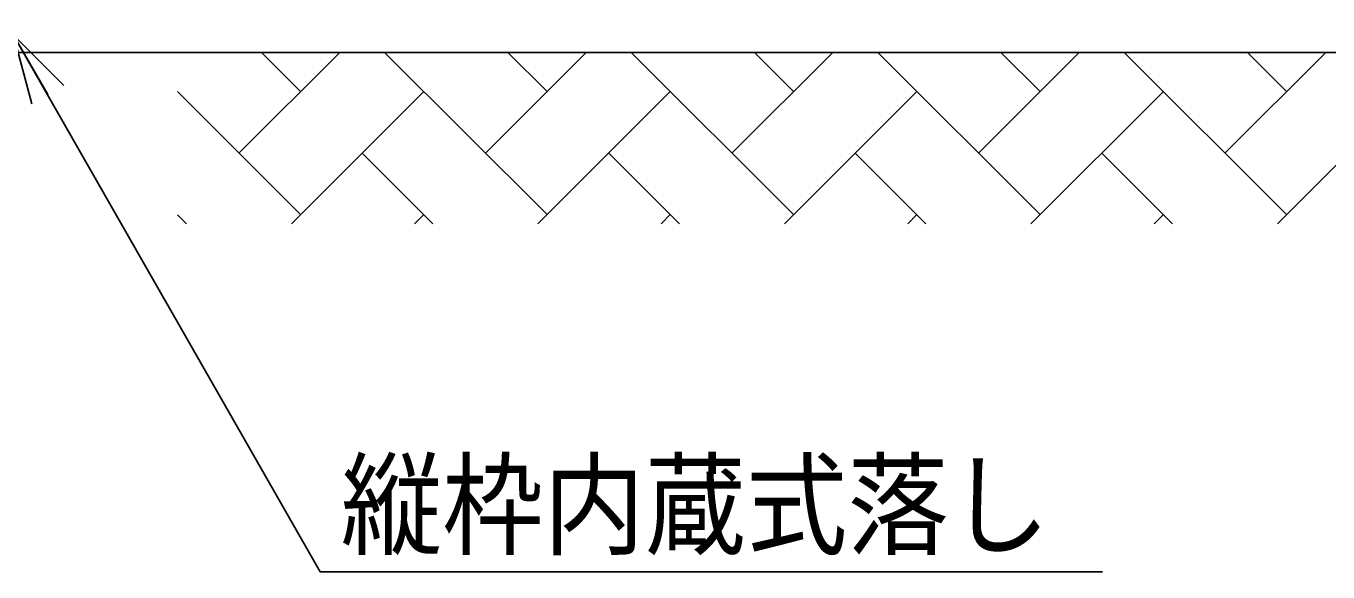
# Model space of a CAD drawing. Units: millimetres, scale not verified. Extents: x -4455 to 4455, y -3150 to 3150.
# Drawn here: x 1484 to 2243, y -1360 to -1041 of the extents above; entities that cross this region are included whole.
import ezdxf
from ezdxf.enums import TextEntityAlignment as Align

# ---------------------------------------------------------------- set-up
doc = ezdxf.new("R2010")
doc.units = ezdxf.units.MM
doc.header["$LTSCALE"] = 20
for name, color, linetype, lineweight in [('0-2_外形線', 7, 'Continuous', 25), ('0-6_寸法', 4, 'Continuous', 25), ('0-E_ハッチング', 4, 'Continuous', 25), ('1-A_LAYER12', 3, 'Continuous', 25)]:
    doc.layers.add(name, color=color, linetype=linetype, lineweight=lineweight)
doc.styles.add('ＭＳ ゴシック', font='')
doc.styles.get('ＭＳ ゴシック').set_extended_font_data('MS Gothic')

# ---------------------------------------------------------------- blocks, each defined once
blk = doc.blocks.new('_Open30')
at = {"layer": '0-6_寸法'}
blk.add_line((0, 0), (-20, 0), dxfattribs=at)
blk.add_lwpolyline([(-20, 5.36), (0, 0), (-20, -5.36)], dxfattribs=at)

msp = doc.modelspace()

# ---------------------------------------------------------------- linework, layer by layer
at = {"layer": '0-2_外形線'}
msp.add_line((1479.12, -1056.54), (2508.62, -1056.54), dxfattribs=at)
at = {"layer": '0-E_ハッチング'}
for p, q in [((1608.47, -1115.29), (1667.22, -1056.54)), ((1644.39, -1079.37), (1621.57, -1056.54)), ((1788.08, -1151.21), (1693.41, -1056.54)), ((1752.15, -1115.29), (1810.9, -1056.54)), ((1788.08, -1079.37), (1765.25, -1056.54)), ((1931.76, -1151.21), (1837.09, -1056.54)), ((1895.84, -1115.29), (1954.58, -1056.54)), ((1931.76, -1079.37), (1908.93, -1056.54)), ((2075.44, -1151.21), (1980.78, -1056.54)), ((2039.52, -1115.29), (2098.27, -1056.54)), ((2075.44, -1079.37), (2052.62, -1056.54)), ((2219.13, -1151.21), (2124.46, -1056.54)), ((2183.21, -1115.29), (2241.95, -1056.54)), ((2219.13, -1079.37), (2196.3, -1056.54)), ((1644.39, -1151.21), (1572.62, -1079.44)), ((1639.06, -1156.54), (1716.23, -1079.37)), ((1782.74, -1156.54), (1859.92, -1079.37)), ((1926.43, -1156.54), (2003.6, -1079.37)), ((2070.11, -1156.54), (2147.29, -1079.37)), ((2213.8, -1156.54), (2290.97, -1079.37)), ((1721.57, -1156.54), (1680.31, -1115.29)), ((1865.25, -1156.54), (1824, -1115.29)), ((2008.93, -1156.54), (1967.68, -1115.29)), ((2152.62, -1156.54), (2111.36, -1115.29)), ((1577.88, -1156.54), (1572.62, -1151.28)), ((1710.9, -1156.54), (1716.23, -1151.21)), ((1854.58, -1156.54), (1859.92, -1151.21)), ((1998.27, -1156.54), (2003.6, -1151.21)), ((2141.95, -1156.54), (2147.29, -1151.21))]:
    msp.add_line(p, q, dxfattribs=at)
at = {"layer": '1-A_LAYER12', "color": 7}
msp.add_lwpolyline([(2111.83, -1359.65), (1655.92, -1359.65), (1478.15, -1048.28)], dxfattribs=at)

# ---------------------------------------------------------------- block references
at = {"layer": '1-A_LAYER12', "xscale": 2, "yscale": 2, "rotation": 120}
msp.add_blockref('_Open30', (1477.15, -1046.54), dxfattribs=at)

# ---------------------------------------------------------------- texts
at = {"layer": '1-A_LAYER12', "style": 'ＭＳ ゴシック', "width": 0.9}
msp.add_text('縦枠内蔵式落し', height=48.09, dxfattribs=at).set_placement((1667.92, -1358.91), align=Align.BOTTOM_LEFT)

doc.saveas('drawing.dxf')
